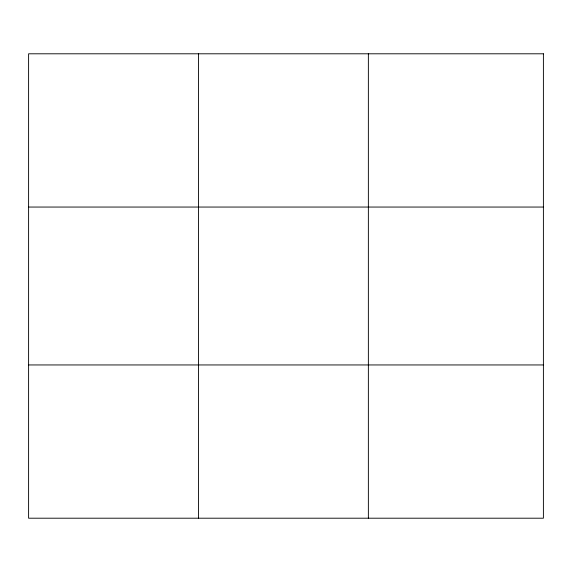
<?xml version="1.0" encoding="UTF-8"?>
<svg xmlns="http://www.w3.org/2000/svg" width="572" height="572" viewBox="0 0 572 572"><rect width="100%" height="100%" fill="white"/><g stroke="black" fill="none" stroke-linecap="round" stroke-linejoin="round"><path stroke-width="0.86" d="M198.484 53.797L198.484 518.203M368.368 53.797L368.368 518.203M28.6 207.05L543.4 207.05M28.6 364.95L543.4 364.95M543.4 53.797L543.4 518.203L28.6 518.203L28.6 53.797L543.4 53.797"/></g></svg>
